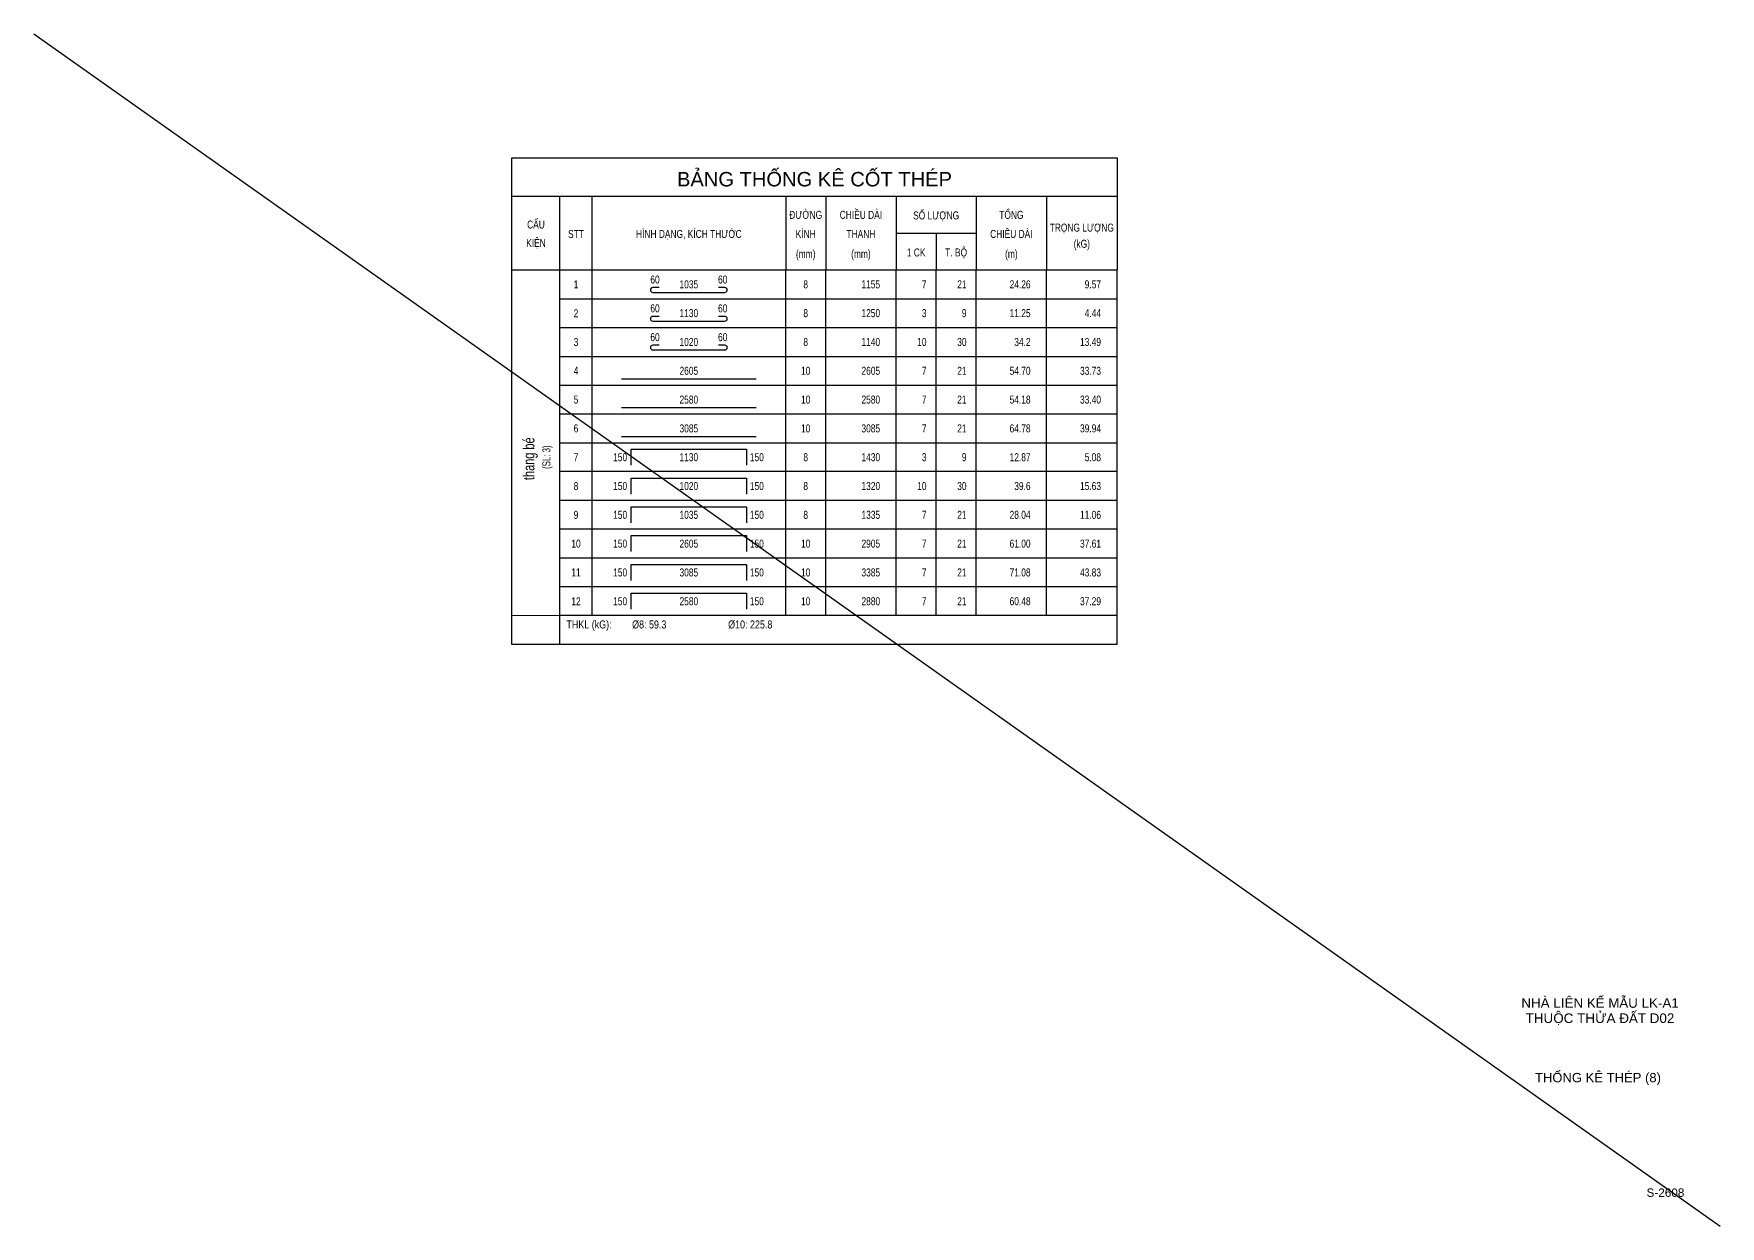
# Model space of a CAD drawing. Header units: millimetres. Extents: x -529861 to -223882, y -171969 to 61504.
# Drawn here: x -260886 to -228354, y -171969 to -148965 of the extents above; entities that cross this region are included whole.
import ezdxf
from ezdxf.enums import TextEntityAlignment as Align

# ---------------------------------------------------------------- set-up
doc = ezdxf.new("R2010")
doc.units = ezdxf.units.MM
doc.header["$LTSCALE"] = 5000
doc.layers.add('G-ANNO-TTLB', color=7, linetype='Continuous', lineweight=18)
doc.layers.add('S-STRS-ANNO', color=7, linetype='Continuous', lineweight=5)
for name, color, linetype in [('KCS_BORDER', 3, 'Continuous'), ('KCS_STEEL', 4, 'Continuous'), ('KCS_TEXT_BANVE_SO', 1, 'Continuous'), ('KCS_TEXT_BANVE_TEN', 162, 'Continuous'), ('KCS_TEXT_SLCK', 3, 'Continuous'), ('KCS_TEXT_TCK', 4, 'Continuous'), ('KCS_THONGKE', 2, 'Continuous'), ('KCS_THONGKE_THIN', 5, 'Continuous')]:
    doc.layers.add(name, color=color, linetype=linetype)
doc.layers.add('KCS_Plotter', color=11, linetype='Continuous', plot=False)
doc.styles.add('Arial_13', font='arial.ttf', dxfattribs={"height": 2.5})
doc.styles.add('Arial_14', font='arial.ttf', dxfattribs={"height": 2.5})
doc.styles.add('KCS_BIGTEXT', font='arial.ttf', dxfattribs={"width": 0.75})
doc.styles.add('KCS_SMTEXT', font='arial.ttf', dxfattribs={"width": 0.7})

# ---------------------------------------------------------------- blocks, each defined once
blk = doc.blocks.new('TK_4')
at = {"layer": 'KCS_STEEL'}
for p, q in [((31, 3.5), (29, 3.5)), ((29, 2), (51.5, 2)), ((51.5, 3.5), (49.5, 3.5))]:
    blk.add_line(p, q, dxfattribs=at)
for centre, start, end in [((29, 2.75), 90, 270), ((51.5, 2.75), 270, 90)]:
    blk.add_arc(centre, 0.75, start, end, dxfattribs=at)
at = {"layer": 'KCS_THONGKE'}
for p, q in [((-15, 0), (-15, 9)), ((0, 0), (0, 9)), ((10, 0), (10, 9)), ((70.5, 0), (70.5, 9)), ((83, 0), (83, 9)), ((105, 0), (105, 9)), ((117.5, 0), (117.5, 9)), ((130, 0), (130, 9)), ((152, 0), (152, 9)), ((174, 0), (174, 9))]:
    blk.add_line(p, q, dxfattribs=at)
at = {"layer": 'KCS_THONGKE_THIN'}
blk.add_line((0, 0), (174, 0), dxfattribs=at)
at = {"layer": 'KCS_THONGKE', "style": 'KCS_SMTEXT', "width": 0.75}
for tag, p in [('SH', (5, 4.5)), ('M', (29.67, 6)), ('L2', (40.25, 4.5)), ('M', (50.83, 6)), ('DK', (76.75, 4.5))]:
    blk.add_attdef(tag, text='', height=2.5, dxfattribs=at).set_placement(p, align=Align.MIDDLE)
for tag, p in [('DAI', (100, 4.5)), ('SL1', (114.5, 4.5)), ('SLA', (127, 4.5)), ('DT', (147, 4.5)), ('TL', (169, 4.5))]:
    blk.add_attdef(tag, text='', height=2.5, dxfattribs=at).set_placement(p, align=Align.MIDDLE_RIGHT)
blk = doc.blocks.new('TK_2')
at = {"layer": 'KCS_STEEL'}
blk.add_line((19.25, 2), (61.25, 2), dxfattribs=at)
at = {"layer": 'KCS_THONGKE'}
for p, q in [((-15, 0), (-15, 9)), ((0, 0), (0, 9)), ((10, 0), (10, 9)), ((70.5, 0), (70.5, 9)), ((83, 0), (83, 9)), ((105, 0), (105, 9)), ((117.5, 0), (117.5, 9)), ((130, 0), (130, 9)), ((152, 0), (152, 9)), ((174, 0), (174, 9))]:
    blk.add_line(p, q, dxfattribs=at)
at = {"layer": 'KCS_THONGKE_THIN'}
blk.add_line((0, 0), (174, 0), dxfattribs=at)
at = {"layer": 'KCS_THONGKE', "style": 'KCS_SMTEXT', "width": 0.75}
for tag, p in [('SH', (5, 4.5)), ('L2', (40.25, 4.5)), ('DK', (76.75, 4.5))]:
    blk.add_attdef(tag, text='', height=2.5, dxfattribs=at).set_placement(p, align=Align.MIDDLE)
for tag, p in [('DAI', (100, 4.5)), ('SL1', (114.5, 4.5)), ('SLA', (127, 4.5)), ('DT', (147, 4.5)), ('TL', (169, 4.5))]:
    blk.add_attdef(tag, text='', height=2.5, dxfattribs=at).set_placement(p, align=Align.MIDDLE_RIGHT)
blk = doc.blocks.new('TK_9')
at = {"layer": 'KCS_STEEL'}
for p, q in [((22.25, 7), (58.25, 7)), ((22.25, 2), (22.25, 7)), ((58.25, 7), (58.25, 2))]:
    blk.add_line(p, q, dxfattribs=at)
at = {"layer": 'KCS_THONGKE'}
for p, q in [((-15, 0), (-15, 9)), ((0, 0), (0, 9)), ((10, 0), (10, 9)), ((70.5, 0), (70.5, 9)), ((83, 0), (83, 9)), ((105, 0), (105, 9)), ((117.5, 0), (117.5, 9)), ((130, 0), (130, 9)), ((152, 0), (152, 9)), ((174, 0), (174, 9))]:
    blk.add_line(p, q, dxfattribs=at)
at = {"layer": 'KCS_THONGKE_THIN'}
blk.add_line((174, 0), (0, 0), dxfattribs=at)
at = {"layer": 'KCS_THONGKE', "style": 'KCS_SMTEXT', "width": 0.75}
for tag, p in [('SH', (5, 4.5)), ('L2', (40.25, 4.5)), ('DK', (76.75, 4.5))]:
    blk.add_attdef(tag, text='', height=2.5, dxfattribs=at).set_placement(p, align=Align.MIDDLE)
for tag, p in [('L1', (20.98, 4.5)), ('DAI', (100, 4.5)), ('SL1', (114.5, 4.5)), ('SLA', (127, 4.5)), ('DT', (147, 4.5)), ('TL', (169, 4.5))]:
    blk.add_attdef(tag, text='', height=2.5, dxfattribs=at).set_placement(p, align=Align.MIDDLE_RIGHT)
blk.add_attdef('L3', text='', height=2.5, dxfattribs=at).set_placement((59.31, 4.5), align=Align.MIDDLE_LEFT)
blk = doc.blocks.new('CTK_THKL2')
at = {"layer": 'KCS_THONGKE'}
for p, q in [((-15, 0), (-15, 9)), ((0, 0), (0, 9)), ((174, 0), (174, 9)), ((174, 0), (-15, 0))]:
    blk.add_line(p, q, dxfattribs=at)
at = {"layer": 'KCS_BORDER', "color": 5, "style": 'KCS_SMTEXT', "width": 0.7}
blk.add_attdef('TYPE', (85.49, -1.5), '', height=0.025, rotation=90, dxfattribs=at)
at = {"layer": 'KCS_THONGKE', "style": 'KCS_SMTEXT', "width": 0.8}
blk.add_text('THKL (kG):', height=2.5, dxfattribs=at).set_placement((2, 5))
for tag, p in [('TL1', (22.52, 5)), ('TL2', (52.52, 5)), ('TL3', (82.52, 5)), ('TL4', (112.52, 5)), ('TL5', (143.44, 5)), ('TL6', (22.52, 1)), ('TL7', (52.52, 1)), ('TL8', (82.52, 1)), ('TL9', (112.52, 1)), ('TL10', (143.44, 1))]:
    blk.add_attdef(tag, p, '', height=2.5, dxfattribs=at)
blk = doc.blocks.new('THONGKE_TITLE')
at = {"layer": 'KCS_THONGKE'}
for p, q in [((0, -35), (0, 0)), ((0, 0), (189, 0)), ((189, 0), (189, -35)), ((0, -12), (189, -12)), ((15, -35), (15, -12)), ((25, -35), (25, -12)), ((85.5, -12), (85.5, -35)), ((98, -12), (98, -35)), ((120, -12), (120, -35)), ((145, -12), (145, -35)), ((167, -12), (167, -35)), ((120, -23.56), (145, -23.56)), ((132.5, -23.56), (132.5, -35)), ((0, -35), (189, -35))]:
    blk.add_line(p, q, dxfattribs=at)
at = {"layer": 'KCS_THONGKE', "color": 4, "style": 'KCS_BIGTEXT'}
blk.add_text('BẢNG THỐNG KÊ CỐT THÉP', height=4.5, dxfattribs=at).set_placement((94.5, -6), align=Align.MIDDLE)
at = {"layer": 'KCS_THONGKE', "style": 'KCS_SMTEXT', "width": 0.75}
for s, p in [('CHIỀU DÀI', (109, -19.04)), ('TỔNG', (156, -19.04)), ('CẤU', (7.5, -22.06)), ('ĐƯỜNG', (91.75, -19.04)), ('SỐ LƯỢNG', (132.5, -19.22)), ('TRỌNG LƯỢNG', (178, -23.03)), ('KIỆN', (7.5, -27.84)), ('STT', (20, -25.01)), ('HÌNH DẠNG, KÍCH THƯỚC', (55.25, -25.01)), ('KÍNH', (91.75, -25.01)), ('THANH', (109, -25.01)), ('CHIỀU DÀI', (156, -25.01)), ('(kG)', (178, -28.08)), ('(mm)', (91.75, -31.24)), ('(mm)', (109, -31.24)), ('1 CK', (126.25, -30.79)), ('T. BỘ', (138.75, -30.79)), ('(m)', (156, -31.24))]:
    blk.add_text(s, height=2.5, dxfattribs=at).set_placement(p, align=Align.CENTER)

msp = doc.modelspace()

# ---------------------------------------------------------------- linework, layer by layer
at = {"layer": 'KCS_Plotter', "linetype": 'ByBlock', "ltscale": 1500}
msp.add_line((-260885.83, -148964.82), (-228354.21, -171969.32), dxfattribs=at)
at = {"layer": 'S-STRS-ANNO', "linetype": 'ByBlock', "ltscale": 1500}
msp.add_line((-251660.98, -160190.32), (-239990.23, -160190.32), dxfattribs=at)

# ---------------------------------------------------------------- block references
at = {"layer": 'KCS_THONGKE', "xscale": 61.75, "yscale": 61.75, "zscale": 61.75}
msp.add_blockref('THONGKE_TITLE', (-251660.98, -151360.07), dxfattribs=at)
at = {"layer": 'KCS_THONGKE', "linetype": 'ByBlock'}
ref = msp.add_blockref('TK_4', (-250734.73, -154077.07), dxfattribs=dict(at, xscale=61.75000000000001, yscale=61.75000000000001, zscale=61.75000000000001))
ref.add_attrib('SH', '1', dxfattribs={"height": 154.38, "style": 'KCS_SMTEXT', "width": 0.75}).set_placement((-250426.04, -153799.19), align=Align.MIDDLE)
ref.add_attrib('M', '60', dxfattribs={"height": 154.375, "style": 'KCS_SMTEXT', "width": 0.75}).set_placement((-248902.3, -153706.49), align=Align.MIDDLE)
ref.add_attrib('M', '60', dxfattribs={"height": 154.375, "style": 'KCS_SMTEXT', "width": 0.75}).set_placement((-247596.29, -153706.49), align=Align.MIDDLE)
ref.add_attrib('L2', '1035', dxfattribs={"height": 154.375, "style": 'KCS_SMTEXT', "width": 0.75}).set_placement((-248249.29, -153799.12), align=Align.MIDDLE)
ref.add_attrib('DK', '8', dxfattribs={"height": 154.38, "style": 'KCS_SMTEXT', "width": 0.75}).set_placement((-245995.42, -153799.19), align=Align.MIDDLE)
ref.add_attrib('SL1', '7', dxfattribs={"height": 154.38, "style": 'KCS_SMTEXT', "width": 0.75}).set_placement((-243664.36, -153799.12), align=Align.MIDDLE_RIGHT)
ref.add_attrib('DAI', '1155', dxfattribs={"height": 154.375, "style": 'KCS_SMTEXT', "width": 0.75}).set_placement((-244559.73, -153799.12), align=Align.MIDDLE_RIGHT)
ref.add_attrib('DT', '24.26', dxfattribs={"height": 154.375, "style": 'KCS_SMTEXT', "width": 0.75}).set_placement((-241657.48, -153799.12), align=Align.MIDDLE_RIGHT)
ref.add_attrib('SLA', '21', dxfattribs={"height": 154.375, "style": 'KCS_SMTEXT', "width": 0.75}).set_placement((-242892.48, -153799.12), align=Align.MIDDLE_RIGHT)
ref.add_attrib('TL', '9.57', dxfattribs={"height": 154.375, "style": 'KCS_SMTEXT', "width": 0.75}).set_placement((-240298.98, -153799.12), align=Align.MIDDLE_RIGHT)
ref = msp.add_blockref('TK_4', (-250734.73, -154632.82), dxfattribs=dict(at, xscale=61.75000000000001, yscale=61.75000000000001, zscale=61.75000000000001))
ref.add_attrib('SH', '2', dxfattribs={"height": 154.38, "style": 'KCS_SMTEXT', "width": 0.75}).set_placement((-250426.04, -154354.94), align=Align.MIDDLE)
ref.add_attrib('M', '60', dxfattribs={"height": 154.375, "style": 'KCS_SMTEXT', "width": 0.75}).set_placement((-248902.3, -154262.24), align=Align.MIDDLE)
ref.add_attrib('M', '60', dxfattribs={"height": 154.375, "style": 'KCS_SMTEXT', "width": 0.75}).set_placement((-247596.29, -154262.24), align=Align.MIDDLE)
ref.add_attrib('L2', '1130', dxfattribs={"height": 154.375, "style": 'KCS_SMTEXT', "width": 0.75}).set_placement((-248249.29, -154354.87), align=Align.MIDDLE)
ref.add_attrib('DK', '8', dxfattribs={"height": 154.38, "style": 'KCS_SMTEXT', "width": 0.75}).set_placement((-245995.42, -154354.94), align=Align.MIDDLE)
ref.add_attrib('SL1', '3', dxfattribs={"height": 154.38, "style": 'KCS_SMTEXT', "width": 0.75}).set_placement((-243664.36, -154354.87), align=Align.MIDDLE_RIGHT)
ref.add_attrib('DAI', '1250', dxfattribs={"height": 154.375, "style": 'KCS_SMTEXT', "width": 0.75}).set_placement((-244559.73, -154354.87), align=Align.MIDDLE_RIGHT)
ref.add_attrib('DT', '11.25', dxfattribs={"height": 154.375, "style": 'KCS_SMTEXT', "width": 0.75}).set_placement((-241657.48, -154354.87), align=Align.MIDDLE_RIGHT)
ref.add_attrib('SLA', '9', dxfattribs={"height": 154.38, "style": 'KCS_SMTEXT', "width": 0.75}).set_placement((-242892.48, -154354.87), align=Align.MIDDLE_RIGHT)
ref.add_attrib('TL', '4.44', dxfattribs={"height": 154.375, "style": 'KCS_SMTEXT', "width": 0.75}).set_placement((-240298.98, -154354.87), align=Align.MIDDLE_RIGHT)
ref = msp.add_blockref('TK_4', (-250734.73, -155188.57), dxfattribs=dict(at, xscale=61.75000000000001, yscale=61.75000000000001, zscale=61.75000000000001))
ref.add_attrib('SH', '3', dxfattribs={"height": 154.38, "style": 'KCS_SMTEXT', "width": 0.75}).set_placement((-250426.04, -154910.69), align=Align.MIDDLE)
ref.add_attrib('M', '60', dxfattribs={"height": 154.375, "style": 'KCS_SMTEXT', "width": 0.75}).set_placement((-248902.3, -154817.99), align=Align.MIDDLE)
ref.add_attrib('M', '60', dxfattribs={"height": 154.375, "style": 'KCS_SMTEXT', "width": 0.75}).set_placement((-247596.29, -154817.99), align=Align.MIDDLE)
ref.add_attrib('L2', '1020', dxfattribs={"height": 154.375, "style": 'KCS_SMTEXT', "width": 0.75}).set_placement((-248249.29, -154910.62), align=Align.MIDDLE)
ref.add_attrib('DK', '8', dxfattribs={"height": 154.38, "style": 'KCS_SMTEXT', "width": 0.75}).set_placement((-245995.42, -154910.69), align=Align.MIDDLE)
ref.add_attrib('SL1', '10', dxfattribs={"height": 154.375, "style": 'KCS_SMTEXT', "width": 0.75}).set_placement((-243664.36, -154910.62), align=Align.MIDDLE_RIGHT)
ref.add_attrib('DAI', '1140', dxfattribs={"height": 154.375, "style": 'KCS_SMTEXT', "width": 0.75}).set_placement((-244559.73, -154910.62), align=Align.MIDDLE_RIGHT)
ref.add_attrib('DT', '34.2', dxfattribs={"height": 154.375, "style": 'KCS_SMTEXT', "width": 0.75}).set_placement((-241657.48, -154910.62), align=Align.MIDDLE_RIGHT)
ref.add_attrib('SLA', '30', dxfattribs={"height": 154.375, "style": 'KCS_SMTEXT', "width": 0.75}).set_placement((-242892.48, -154910.62), align=Align.MIDDLE_RIGHT)
ref.add_attrib('TL', '13.49', dxfattribs={"height": 154.375, "style": 'KCS_SMTEXT', "width": 0.75}).set_placement((-240298.98, -154910.62), align=Align.MIDDLE_RIGHT)
at = {"layer": 'KCS_THONGKE', "linetype": 'ByBlock', "xscale": 61.75000000000001, "yscale": 61.75000000000001, "zscale": 61.75000000000001}
for name, p, values in [('TK_2', (-250734.73, -155744.32), {'L2': '2605', 'TL': '33.73', 'DT': '54.70', 'SLA': '21', 'SL1': '7', 'DAI': '2605', 'DK': '10', 'SH': '4'}), ('TK_2', (-250734.73, -156300.07), {'L2': '2580', 'TL': '33.40', 'DT': '54.18', 'SLA': '21', 'SL1': '7', 'DAI': '2580', 'DK': '10', 'SH': '5'}), ('TK_2', (-250734.73, -156855.82), {'L2': '3085', 'TL': '39.94', 'DT': '64.78', 'SLA': '21', 'SL1': '7', 'DAI': '3085', 'DK': '10', 'SH': '6'}), ('TK_9', (-250734.73, -157411.57), {'SH': '7', 'L1': '150', 'L2': '1130', 'L3': '150', 'DK': '8', 'DAI': '1430', 'SL1': '3', 'SLA': '9', 'DT': '12.87', 'TL': '5.08'}), ('TK_9', (-250734.73, -157967.32), {'SH': '8', 'L1': '150', 'L2': '1020', 'L3': '150', 'DK': '8', 'DAI': '1320', 'SL1': '10', 'SLA': '30', 'DT': '39.6', 'TL': '15.63'}), ('TK_9', (-250734.73, -158523.07), {'SH': '9', 'L1': '150', 'L2': '1035', 'L3': '150', 'DK': '8', 'DAI': '1335', 'SL1': '7', 'SLA': '21', 'DT': '28.04', 'TL': '11.06'}), ('TK_9', (-250734.73, -159078.82), {'SH': '10', 'L1': '150', 'L2': '2605', 'L3': '150', 'DK': '10', 'DAI': '2905', 'SL1': '7', 'SLA': '21', 'DT': '61.00', 'TL': '37.61'}), ('TK_9', (-250734.73, -159634.57), {'SH': '11', 'L1': '150', 'L2': '3085', 'L3': '150', 'DK': '10', 'DAI': '3385', 'SL1': '7', 'SLA': '21', 'DT': '71.08', 'TL': '43.83'}), ('TK_9', (-250734.73, -160190.32), {'SH': '12', 'L1': '150', 'L2': '2580', 'L3': '150', 'DK': '10', 'DAI': '2880', 'SL1': '7', 'SLA': '21', 'DT': '60.48', 'TL': '37.29'}), ('CTK_THKL2', (-250734.73, -160746.07), {'TL1': '%%c8: 59.3', 'TL2': '%%c10: 225.8'})]:
    msp.add_blockref(name, p, dxfattribs=at).add_auto_attribs(values)

# ---------------------------------------------------------------- texts
at = {"layer": 'G-ANNO-TTLB', "lineweight": 9, "attachment_point": 1}
for s, insert, char_height, width, style in [('NHÀ LIÊN K', (-232191.73, -167569.12), 185.034, 1738.5418, 'Arial_13'), ('\\fArial|b0|i0|c254|p34|;Ế', (-230757.29, -167569.12), 185.0344, 207.6756, 'Arial_14'), ('\\fArial|b0|i0|c254|p34|;Ẫ', (-230301.99, -167569.12), 185.0344, 207.6756, 'Arial_14'), ('THU', (-232108.51, -167862.86), 185.034, 646.7613, 'Arial_13'), ('\\fArial|b0|i0|c254|p34|;Ộ', (-231574.88, -167862.86), 185.0344, 243.2772, 'Arial_14'), ('C TH', (-231374.15, -167862.86), 185.034, 735.7651, 'Arial_13'), ('\\fArial|b0|i0|c254|p34|;Ử', (-230767.08, -167862.86), 185.0344, 267.0115, 'Arial_14'), ('A ', (-230546.78, -167862.86), 185.034, 296.6795, 'Arial_13'), (' M', (-230585.94, -167569.12), 185.034, 344.1482, 'Arial_13'), ('Đ', (-230301.99, -167862.86), 185.03, 225.4764, 'Arial_13'), ('\\fArial|b0|i0|c254|p34|;Ấ', (-230115.96, -167862.86), 185.0344, 207.6756, 'Arial_14'), ('U LK-A1', (-230130.64, -167569.12), 185.034, 1180.7844, 'Arial_13'), ('T D02', (-229944.61, -167862.86), 185.034, 854.4369, 'Arial_13')]:
    msp.add_mtext(s, dxfattribs=dict(at, insert=insert, char_height=char_height, width=width, style=style))
at = {"layer": 'KCS_TEXT_BANVE_SO', "linetype": 'ByBlock', "style": 'Arial_13'}
msp.add_text('S-2608', height=162, dxfattribs=at).set_placement((-229776.53, -171401.78))
at = {"layer": 'KCS_TEXT_BANVE_TEN', "linetype": 'ByBlock', "style": 'Arial_13'}
msp.add_text('THỐNG KÊ THÉP (8)', height=180, dxfattribs=at).set_placement((-231929.07, -169191.56))
at = {"layer": 'KCS_TEXT_SLCK', "linetype": 'ByBlock', "ltscale": 1500, "style": 'KCS_SMTEXT', "width": 0.7}
msp.add_text('(SL: 3)', height=154.375, rotation=90, dxfattribs=at).set_placement((-250919.98, -157133.69), align=Align.CENTER)
at = {"layer": 'KCS_TEXT_TCK', "linetype": 'ByBlock', "ltscale": 1500, "style": 'KCS_SMTEXT', "width": 0.7}
msp.add_text('thang bé ', height=216.125, rotation=90, dxfattribs=at).set_placement((-251228.73, -157133.69), align=Align.CENTER)

doc.saveas('drawing.dxf')
